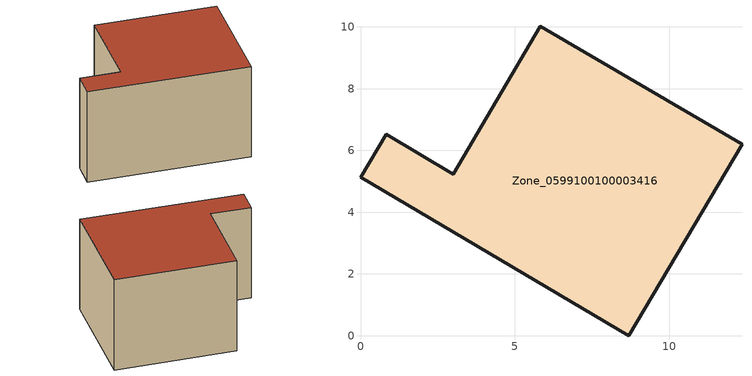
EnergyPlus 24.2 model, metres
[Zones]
Zone_0599100100003416
 floor ground (C_G): 3,5.23 5.83,10.02 12.36,6.2 8.7,0 0,5.13 0.83,6.53 z1.46
 wall outside (C_F): 8.7,0 12.36,6.2 5.83,10.02 3,5.23 0.83,6.53 0,5.13 8.7,0 z1.46:7.69
 roof outside (C_R): 0,5.13 8.7,0 12.36,6.2 5.83,10.02 3,5.23 0.83,6.53 z7.69
[BUILDING]
Pand.0599100100003416: North Axis=0; Terrain=City; Loads Convergence Tolerance Value=0.04; Temperature Convergence Tolerance Value=0.4; Solar Distribution=FullExterior; Maximum Number of Warmup Days=25; Minimum Number of Warmup Days=1
[Site:Location]
Rotterdam.The.Hague.AP_ZH_NLD Design_Conditions: Latitude=51.96; Longitude=4.45; Time Zone=1; Elevation=-4.5
[SITE:GROUNDTEMPERATURE:BUILDINGSURFACE]
18, 18, 18, 18, 18, 18, 18, 18, 18, 18, 18, 18
[MATERIAL] Thermal Absorptance=0.9; Solar Absorptance=0.7; Visible Absorptance=0.7
Name | Roughness | Thickness | Conductivity | Density | Specific Heat
G.TI.2006-2014 | MediumSmooth | 0.15 | 0.06 | 540 | 1210
F.TI.2006-2014 | Rough | 0.3 | 0.12 | 1920 | 840
R.TI.2006-2014 | MediumRough | 0.2 | 0.08 | 1500 | 1000
[CONSTRUCTION]
C_G: G.TI.2006-2014
C_F: F.TI.2006-2014
C_R: R.TI.2006-2014
[ZONE]
Zone_0599100100003416: Type=1; Multiplier=1; Ceiling Height=Autocalculate; Volume=Autocalculate; Floor Area=autocalculate; Part of Total Floor Area=Yes
[ZONEINFILTRATION:DESIGNFLOWRATE]
Infil_Zone_0599100100003416: Zone or ZoneList or Space or SpaceList=Zone_0599100100003416; Schedule=AlwaysOn; Design Flow Rate Calculation Method=Flow/Area; Flow Rate per Floor Area=0.0015; Constant Term Coefficient=1; Temperature Term Coefficient=0; Velocity Term Coefficient=0; Velocity Squared Term Coefficient=0
[HVACTEMPLATE:ZONE:IDEALLOADSAIRSYSTEM]
Zone_0599100100003416: Maximum Heating Supply Air Temperature=50; Minimum Cooling Supply Air Temperature=13; Maximum Heating Supply Air Humidity Ratio=0.0156; Minimum Cooling Supply Air Humidity Ratio=0.0077; Heating Limit=NoLimit; Cooling Limit=NoLimit; Dehumidification Control Type=ConstantSensibleHeatRatio; Cooling Sensible Heat Ratio=0.7; Dehumidification Setpoint=60; Humidification Control Type=None; Humidification Setpoint=30; Outdoor Air Method=None; Outdoor Air Flow Rate per Person=0.00944; Outdoor Air Flow Rate per Zone Floor Area=0; Outdoor Air Flow Rate per Zone=0; Demand Controlled Ventilation Type=None; Outdoor Air Economizer Type=NoEconomizer; Heat Recovery Type=None; Sensible Heat Recovery Effectiveness=0.7; Latent Heat Recovery Effectiveness=0.65
[ZONECONTROL:THERMOSTAT]
ThermostatControl_Zone_0599100100003416: Zone or ZoneList=Zone_0599100100003416; Control Type Schedule=DualSetpointControlType; Control 1=Thermostat_Zone_0599100100003416; Temperature Difference Between Cutout And Setpoint=0
[THERMOSTATSETPOINT:DUALSETPOINT]
Thermostat_Zone_0599100100003416: Heating Setpoint Temperature Schedule=HeatingSetpoint_Zone_0599100100003416; Cooling Setpoint Temperature Schedule=CoolingSetpoint_Zone_0599100100003416
[SCHEDULE:COMPACT]
HeatingSetpoint_Zone_0599100100003416: Through: 12/31, For: AllDays, Until: 24:00, 21
CoolingSetpoint_Zone_0599100100003416: Through: 12/31, For: AllDays, Until: 24:00, 24
DualSetpointControlType: Through: 12/31, For: AllDays, Until: 24:00, 4
AlwaysOn: Through: 12/31, For: AllDays, Until: 24:00, 1
